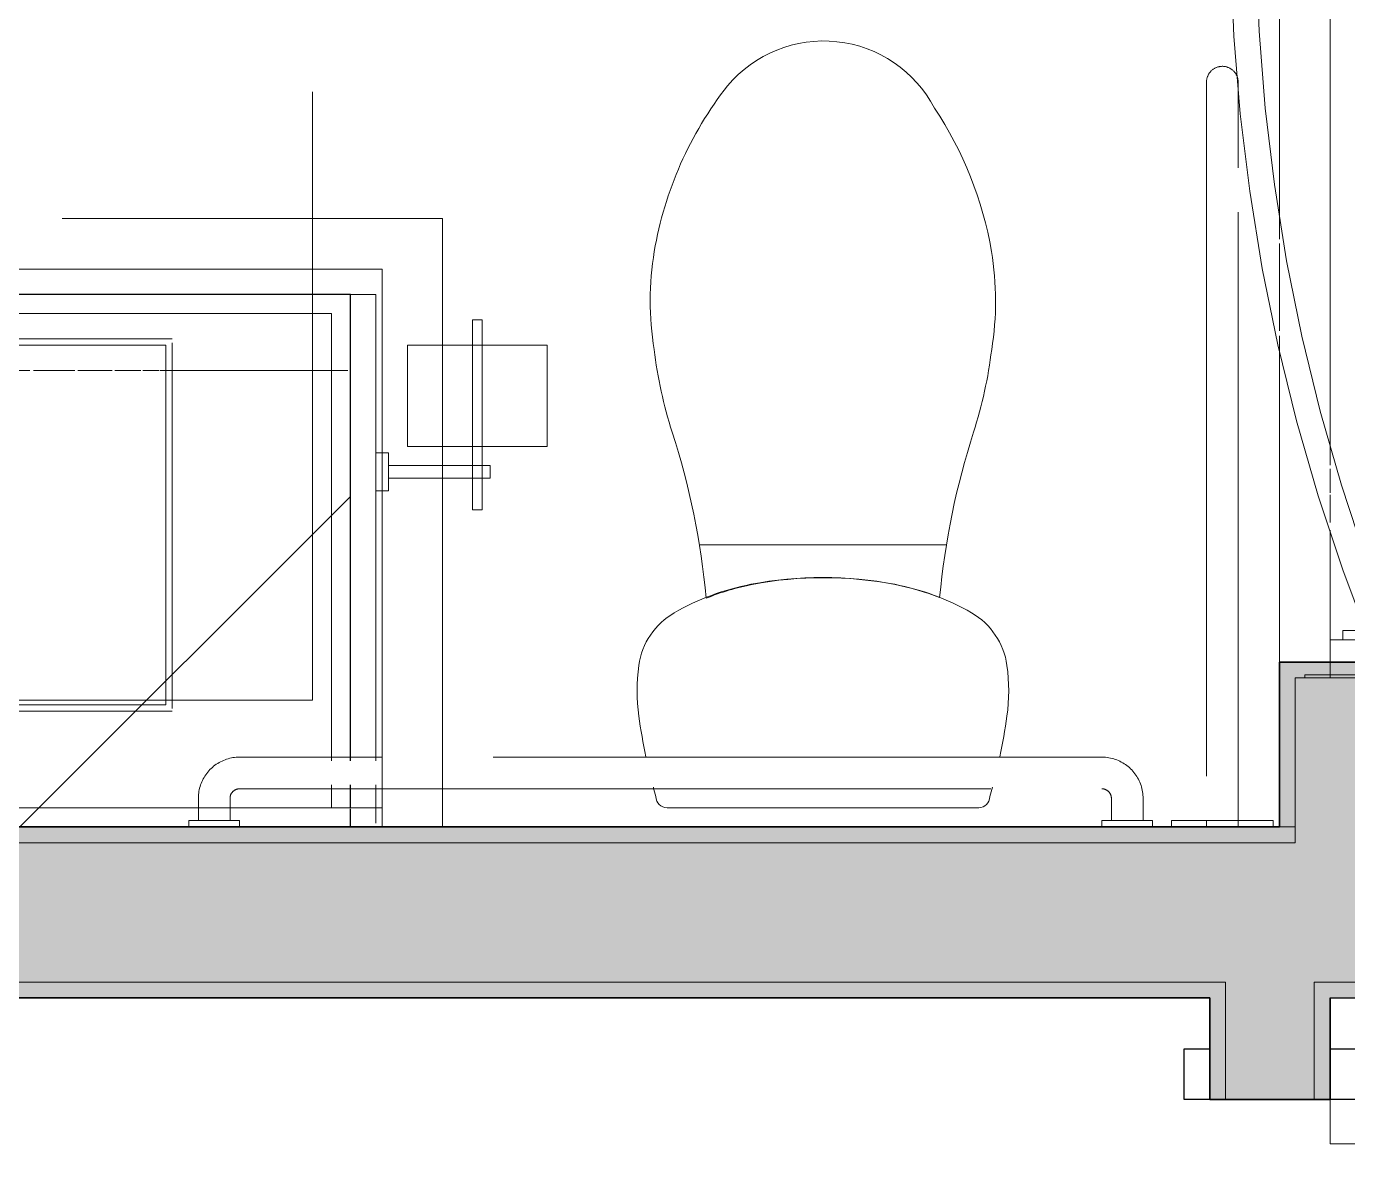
# Model space of a CAD drawing. Header units: inches. Extents: x 6 to 8416, y -388 to 6104.
# Drawn here: x 6990.1 to 7042.2, y 413.3 to 457.8 of the extents above; entities that cross this region are included whole.
import ezdxf

# ---------------------------------------------------------------- set-up
doc = ezdxf.new("R2010")
doc.units = ezdxf.units.IN
doc.header["$MEASUREMENT"] = 0
for name, pattern in [('Dash 1_16_', [48, 24, -24]), ('Hidden 1_16_', [36, 24, -12]), ('Hidden 3_16_', [13.5, 9, -4.5])]:
    doc.linetypes.add(name, pattern=pattern)
for name, color, linetype, lineweight in [('A-DOOR', 31, 'Continuous', 18), ('A-DOOR-FRAM', 31, 'Continuous', 25), ('A-GENM', 13, 'Continuous', 18), ('A-WALL', 113, 'Continuous', 25), ('A-WALL-PATT', 111, 'Continuous', 35), ('I-WALL', 2, 'Continuous', 25), ('P-SANR-FIXT', 6, 'Continuous', 18), ('Q-CASE', 31, 'Continuous', 18), ('Q-SPCQ', 91, 'Continuous', 18)]:
    doc.layers.add(name, color=color, linetype=linetype, lineweight=lineweight)
pattern_1 = [(45, (-2856.887, -426.186), (-16.97056, 16.97056), [])]

# ---------------------------------------------------------------- blocks, each defined once
blk = doc.blocks.new('GM BA Shower-Unit-Tub-Prefab-ICC ADA-AM - ICC Type B_ Option A Forward_ 60_W x 32_D-2224287-LEVEL 3 - PLAN Copy 1 Copy 1')
at = {"layer": 'A-GENM'}
blk.add_line((0, 32), (0.625, 32), dxfattribs=at)
blk = doc.blocks.new('PL BA Toilet-Unit-Two Piece-ICC ADA-AM - ICC Type B_ Side Approach_ Swing Up Bar-V509-LEVEL 3 - PLAN Copy 1 Copy 1')
at = {"layer": 'A-GENM', "linetype": 'Hidden 1_16_', "lineweight": 9}
for p, q in [((0, -6.5), (0, 0)), ((33, 0), (0, 0)), ((33, -24), (33, 0)), ((0, -18.776), (0, -6.5)), ((0, -19.375), (0, -18.776)), ((0, -23.016), (0, -19.566)), ((0, -24.078), (0, -23.178)), ((0, -47.672), (0, -24.078)), ((33, -24), (48, -24)), ((48, -56), (48, -24))]:
    blk.add_line(p, q, dxfattribs=at)
blk = doc.blocks.new('GM BA Vanity-Single - Lav Cab _ Apron-ICC ADA-AM - 33_ Sink Cab_End Panel - Forward-V511-LEVEL 3 - PLAN Copy 1 Copy 1')
at = {"layer": 'A-GENM'}
for p, q in [((0.75, 22), (0, 22)), ((0, 22), (0, 16)), ((0, 16), (0, 22)), ((0, 22), (0.75, 22)), ((0.75, 22), (0, 22)), ((0, 22), (0, 16)), ((0, 16), (0, 22)), ((0, 22), (0.75, 22)), ((0.75, 16), (0.75, 22)), ((0.75, 22), (0.75, 16)), ((1, 22), (0.75, 22)), ((0.75, 22), (1, 22)), ((35.25, 22), (1, 22)), ((1, 22), (35.25, 22)), ((35.25, 0.75), (35.25, 22)), ((35.25, 22), (35.25, 2.601)), ((8.281, 4.813), (8.281, 19)), ((8.281, 19), (26.719, 19)), ((26.719, 19), (8.281, 19)), ((8.281, 19), (8.281, 4.813)), ((26.719, 19), (26.719, 4.813)), ((26.719, 4.813), (26.719, 19)), ((0, 16), (0, 0)), ((0, 0.75), (0, 16)), ((0, 16), (0, 0.75)), ((0, 0.75), (0, 16)), ((0.75, 0), (0.75, 16)), ((0.75, 16), (0.75, 0.75)), ((16.746, 4.813), (8.281, 4.813)), ((8.281, 4.813), (16.746, 4.813)), ((16.975, 4.813), (16.746, 4.813)), ((16.746, 4.813), (16.975, 4.813)), ((17.386, 4.813), (16.975, 4.813)), ((16.975, 4.813), (17.386, 4.813)), ((17.999, 4.813), (17.531, 4.813)), ((17.531, 4.813), (17.999, 4.813)), ((18.254, 4.813), (17.999, 4.813)), ((17.999, 4.813), (18.254, 4.813)), ((26.719, 4.813), (18.254, 4.813)), ((18.254, 4.813), (26.719, 4.813)), ((35.25, 1.663), (35.25, 0.75)), ((0, 0), (0, 0.75)), ((35.25, 0.75), (0, 0.75)), ((0, 0.75), (0, 0)), ((0, 0), (0, 0.75)), ((0, 0.75), (0.75, 0.75)), ((0, 0.75), (0, 0)), ((0, 0), (0, 0.75)), ((0.75, 0.75), (0.75, 0)), ((0.75, 0.75), (35.25, 0.75)), ((35.25, 0), (35.25, 0.75)), ((35.25, 0.75), (35.25, 0)), ((35.25, 0), (35.25, 0.75)), ((35.25, 0.75), (35.25, 0)), ((0, 0), (0.75, 0)), ((0.75, 0), (0, 0)), ((0, 0), (35.25, 0)), ((0.75, 0), (0, 0)), ((0, 0), (0.75, 0)), ((0.75, 0), (0, 0)), ((35.25, 0), (0.75, 0)), ((0.75, 0), (35.25, 0)), ((35.25, 0), (0.75, 0))]:
    blk.add_line(p, q, dxfattribs=at)
blk = doc.blocks.new('z Nested-Shower Surround-Tub-Prefab - Variable-V513-LEVEL 3 - PLAN Copy 1 Copy 1')
at = {"layer": 'A-GENM', "lineweight": 9}
for p, q in [((0.125, 33), (0, 33)), ((0, 33), (0, 0)), ((0, 32), (0, 33)), ((0, 33), (0.125, 33)), ((0.125, 0.125), (0.125, 33)), ((0.125, 33), (0.125, 32)), ((0, 29.875), (0, 31.865)), ((0.125, 31.865), (0.125, 29.875))]:
    blk.add_line(p, q, dxfattribs=at)
at = {"layer": 'A-GENM'}
for p, q in [((1.5, 32), (0, 32)), ((0, 32), (0, 0)), ((0, 29.875), (0, 32)), ((0.246, 32), (0.625, 32)), ((0.625, 32), (1.5, 32)), ((1.5, 32), (5.826, 32)), ((1.5, 30.75), (1.5, 32)), ((1.5, 30.75), (1.5, 32)), ((1.5, 32), (1.5, 30.75)), ((6.125, 32), (7.228, 32)), ((7.3, 32), (8.252, 32)), ((8.398, 32), (9.275, 32)), ((9.275, 32), (26.125, 32))]:
    blk.add_line(p, q, dxfattribs=at)
blk = doc.blocks.new('SE BA Shower Curtain Rod-AM - 1_ Dia__ 76_ AFF-V377-LEVEL 3 - PLAN Copy 1 Copy 1')
at = {"layer": 'Q-SPCQ'}
for p, q in [((0.375, 1.5), (0, 1.5)), ((0, 1.5), (0, 0.75)), ((0, 1.5), (0, -1.5)), ((0.375, -1.5), (0.375, 1.5)), ((0.375, 0.75), (0.375, 1.5))]:
    blk.add_line(p, q, dxfattribs=at)
at = {"layer": 'Q-SPCQ', "flags": 128}
for points in [[(56.625, 0.604), (54.115, 1.547), (51.191, 2.513), (48.231, 3.362), (45.239, 4.091), (42.221, 4.7), (39.18, 5.189), (36.123, 5.555), (33.053, 5.798), (29.976, 5.919), (26.897, 5.916), (23.82, 5.791), (20.75, 5.542), (17.694, 5.171), (14.654, 4.678), (11.636, 4.063), (8.646, 3.329), (5.687, 2.475), (2.765, 1.504), (0.375, 0.605)], [(0.375, -0.464), (3.218, 0.604), (6.104, 1.558), (9.026, 2.395), (11.978, 3.115), (14.958, 3.716), (17.959, 4.198), (20.976, 4.56), (24.006, 4.8), (27.043, 4.919), (30.083, 4.916), (33.119, 4.792), (36.149, 4.547), (39.166, 4.181), (42.166, 3.694), (45.144, 3.088), (48.096, 2.363), (51.016, 1.52), (53.901, 0.562), (56.625, -0.464)]]:
    blk.add_lwpolyline(points, dxfattribs=at)
blk = doc.blocks.new('z Nested-Toilet-2 Piece - z Nested-Toilet-2 Piece-2223810-LEVEL 3 - PLAN Copy 1 Copy 1')
at = {"layer": 'P-SANR-FIXT'}
for p, q in [((-4.871, 11.127), (4.871, 11.127)), ((6.142, 0.75), (-6.142, 0.75))]:
    blk.add_line(p, q, dxfattribs=at)
for centre, radius, start, end in [((0.025, 26.068), 4.932, 27.5724, 140.0633), ((7.716, 20.256), 14.569, 141.9559, 170.343), ((-7.716, 20.256), 14.569, 9.657, 33.7552), ((5.191, 20.738), 11.999, 170.5887, 189.1414), ((-5.191, 20.738), 11.999, 350.8586, 9.4113), ((10.95, 20.977), 17.735, 186.9497, 197.762), ((-10.95, 20.977), 17.735, 342.238, 353.0503), ((-35.243, 6.16), 30.776, 5.3307, 17.7984), ((35.243, 6.16), 30.776, 162.2016, 174.6223), ((-1.009, 0.027), 9.713, 100.8378, 119.9635), ((-0.935, 0.044), 9.694, 100.9973, 112.2131), ((0, -4.969), 14.81, 78.9622, 101.0378), ((0.023, -4.972), 14.801, 78.9962, 100.9333), ((1.009, 0.027), 9.713, 60.0365, 79.1622), ((1.014, 0.023), 9.709, 68.3062, 79.1105), ((-4.438, 5.975), 2.848, 119.9635, 172.0365), ((4.438, 5.975), 2.848, 7.9635, 60.0365), ((-0.11, 5.37), 7.218, 172.0365, 187.9635), ((0.11, 5.37), 7.218, 352.0365, 7.9635), ((15.604, 7.568), 23.085, 187.9635, 192), ((-15.604, 7.568), 23.085, 348, 352.0365), ((15.604, 7.568), 23.085, 195.0873, 196.0365), ((-6.142, 1.191), 0.441, 180, 270), ((6.142, 1.191), 0.441, 270, 0), ((-15.604, 7.568), 23.085, 343.9635, 344.9127)]:
    blk.add_arc(centre, radius, start, end, dxfattribs=at)
blk = doc.blocks.new('z Nested-Toilet Grab Bars - z Nested-Toilet Grab Bars-V516-LEVEL 3 - PLAN Copy 1 Copy 1')
at = {"layer": 'A-GENM', "linetype": 'Dash 1_16_', "lineweight": 9}
for p, q in [((-1.677, 29.625), (-1.667, 29.601)), ((-1.667, 29.601), (-1.659, 29.578)), ((-1.659, 29.578), (-1.651, 29.554)), ((-1.651, 29.554), (-1.645, 29.53)), ((-1.645, 29.53), (-1.639, 29.506)), ((-1.639, 29.506), (-1.634, 29.481)), ((-1.634, 29.481), (-1.63, 29.457)), ((-1.63, 29.457), (-1.628, 29.432)), ((-1.628, 29.432), (-1.626, 29.407)), ((-1.626, 29.407), (-1.625, 29.382)), ((-1.625, 29.382), (-1.625, 29.375)), ((-1.625, 29.371), (-1.625, 29.375)), ((-1.625, 29.375), (-1.625, 29.372)), ((-1.625, 29.372), (-1.625, 29.364)), ((-1.625, 29.361), (-1.625, 29.371)), ((-1.625, 29.364), (-1.625, 29.351)), ((-1.625, 29.346), (-1.625, 29.361)), ((-1.625, 29.351), (-1.625, 29.332)), ((-1.625, 29.326), (-1.625, 29.346)), ((-1.625, 29.332), (-1.625, 29.308)), ((-1.625, 29.3), (-1.625, 29.326)), ((-1.625, 29.308), (-1.625, 29.278)), ((-1.625, 29.269), (-1.625, 29.3)), ((-1.625, 29.278), (-1.625, 29.244)), ((-1.625, 29.233), (-1.625, 29.269)), ((-1.625, 29.244), (-1.625, 29.204)), ((-1.625, 29.192), (-1.625, 29.233)), ((-2.875, 26), (-2.875, 0.25)), ((-2.875, 26), (-2.875, 0.25)), ((-1.625, 0.25), (-1.625, 26)), ((-1.625, 0.25), (-1.625, 26)), ((-41.633, 2.622), (-41.692, 2.595)), ((-41.572, 2.646), (-41.633, 2.622)), ((-41.511, 2.668), (-41.572, 2.646)), ((-41.449, 2.687), (-41.511, 2.668)), ((-41.386, 2.703), (-41.449, 2.687)), ((-41.323, 2.718), (-41.386, 2.703)), ((-41.259, 2.729), (-41.323, 2.718)), ((-41.195, 2.738), (-41.259, 2.729)), ((-41.13, 2.745), (-41.195, 2.738)), ((-41.065, 2.749), (-41.13, 2.745)), ((-41, 2.75), (-41.065, 2.749)), ((-35.375, 2.75), (-41, 2.75)), ((-7, 2.75), (-35.375, 2.75)), ((-42.293, 2.109), (-42.331, 2.057)), ((-42.252, 2.16), (-42.293, 2.109)), ((-42.21, 2.21), (-42.252, 2.16)), ((-42.166, 2.257), (-42.21, 2.21)), ((-42.119, 2.303), (-42.166, 2.257)), ((-42.072, 2.347), (-42.119, 2.303)), ((-42.022, 2.389), (-42.072, 2.347)), ((-41.97, 2.428), (-42.022, 2.389)), ((-41.918, 2.466), (-41.97, 2.428)), ((-41.863, 2.502), (-41.918, 2.466)), ((-41.807, 2.535), (-41.863, 2.502)), ((-41.75, 2.566), (-41.807, 2.535)), ((-41.692, 2.595), (-41.75, 2.566)), ((-42.557, 1.591), (-42.574, 1.528)), ((-42.537, 1.653), (-42.557, 1.591)), ((-42.515, 1.714), (-42.537, 1.653)), ((-42.49, 1.774), (-42.515, 1.714)), ((-42.463, 1.833), (-42.49, 1.774)), ((-42.433, 1.891), (-42.463, 1.833)), ((-42.401, 1.948), (-42.433, 1.891)), ((-42.367, 2.003), (-42.401, 1.948)), ((-42.331, 2.057), (-42.367, 2.003)), ((-42.623, 1.208), (-42.625, 1.143)), ((-42.625, 1.143), (-42.625, 1.125)), ((-42.625, 1.125), (-42.625, 0.75)), ((-42.618, 1.272), (-42.623, 1.208)), ((-42.611, 1.337), (-42.618, 1.272)), ((-42.601, 1.401), (-42.611, 1.337)), ((-42.589, 1.465), (-42.601, 1.401)), ((-42.574, 1.528), (-42.589, 1.465)), ((-41.375, 1.14), (-41.374, 1.155)), ((-41.375, 1.125), (-41.375, 1.14)), ((-41.375, 0.75), (-41.375, 1.125)), ((-41.374, 1.155), (-41.372, 1.17)), ((-41.372, 1.17), (-41.37, 1.185)), ((-41.37, 1.185), (-41.368, 1.2)), ((-41.368, 1.2), (-41.364, 1.214)), ((-41.364, 1.214), (-41.36, 1.229)), ((-41.36, 1.229), (-41.356, 1.243)), ((-41.356, 1.243), (-41.351, 1.257)), ((-41.351, 1.257), (-41.345, 1.271)), ((-41.345, 1.271), (-41.339, 1.285)), ((-41.339, 1.285), (-41.333, 1.298)), ((-41.333, 1.298), (-41.325, 1.311)), ((-41.325, 1.311), (-41.318, 1.324)), ((-41.318, 1.324), (-41.31, 1.337)), ((-41.31, 1.337), (-41.301, 1.349)), ((-41.301, 1.349), (-41.292, 1.361)), ((-41.292, 1.361), (-41.282, 1.372)), ((-41.282, 1.372), (-41.272, 1.383)), ((-41.272, 1.383), (-41.261, 1.394)), ((-41.261, 1.394), (-41.25, 1.404)), ((-41.25, 1.404), (-41.239, 1.414)), ((-41.239, 1.414), (-41.227, 1.423)), ((-41.227, 1.423), (-41.215, 1.432)), ((-41.215, 1.432), (-41.203, 1.441)), ((-41.203, 1.441), (-41.19, 1.448)), ((-41.19, 1.448), (-41.177, 1.456)), ((-41.177, 1.456), (-41.163, 1.463)), ((-41.163, 1.463), (-41.15, 1.469)), ((-41.15, 1.469), (-41.136, 1.475)), ((-41.136, 1.475), (-41.122, 1.48)), ((-41.122, 1.48), (-41.108, 1.484)), ((-41.108, 1.484), (-41.093, 1.488)), ((-41.093, 1.488), (-41.078, 1.492)), ((-41.078, 1.492), (-41.064, 1.495)), ((-41.064, 1.495), (-41.049, 1.497)), ((-41.049, 1.497), (-41.034, 1.498)), ((-41.034, 1.498), (-41.019, 1.5)), ((-41.019, 1.5), (-41.004, 1.5)), ((-41.004, 1.5), (-41, 1.5)), ((-41, 1.5), (-35.375, 1.5)), ((-35.375, 1.5), (-7, 1.5)), ((-6.625, 1.125), (-6.625, 0.25)), ((-5.375, 0.25), (-5.375, 1.125)), ((-42.625, 0.75), (-42.625, 0.25)), ((-41.375, 0.25), (-41.375, 0.75)), ((-43, 0.25), (-43, 0)), ((-42.901, 0.25), (-43, 0.25)), ((-42.901, 0.25), (-43, 0.25)), ((-41.099, 0.25), (-42.901, 0.25)), ((-42.623, 0.25), (-42.901, 0.25)), ((-42.625, 0.25), (-42.563, 0.25)), ((-42.625, 0.25), (-42.563, 0.25)), ((-42.223, 0.25), (-42.623, 0.25)), ((-42.563, 0.25), (-42.39, 0.25)), ((-42.563, 0.25), (-41.437, 0.25)), ((-42.39, 0.25), (-42.139, 0.25)), ((-41.777, 0.25), (-42.223, 0.25)), ((-42.139, 0.25), (-41.861, 0.25)), ((-41.861, 0.25), (-41.61, 0.25)), ((-41.377, 0.25), (-41.777, 0.25)), ((-41.61, 0.25), (-41.437, 0.25)), ((-41.437, 0.25), (-41.375, 0.25)), ((-41.437, 0.25), (-41.375, 0.25)), ((-41.099, 0.25), (-41.377, 0.25)), ((-41, 0.25), (-41.099, 0.25)), ((-41, 0.25), (-41.099, 0.25)), ((-41, 0), (-41, 0.25)), ((-7, 0.25), (-7, 0)), ((-5, 0.25), (-7, 0.25)), ((-5, 0.25), (-7, 0.25)), ((-6.625, 0.25), (-5.375, 0.25)), ((-6.625, 0.25), (-5.375, 0.25)), ((-5, 0), (-5, 0.25)), ((-2.854, 0.25), (-4.25, 0.25)), ((-4.25, 0.25), (-0.25, 0.25)), ((-4.25, 0.25), (-4.25, 0)), ((-4.25, 0.25), (-4.25, 0)), ((-2.875, 0.25), (-2.875, 0)), ((-2.875, 0.25), (-2.875, 0)), ((-0.25, 0.25), (-1.647, 0.25)), ((-1.625, 0), (-1.625, 0.25)), ((-1.625, 0), (-1.625, 0.25)), ((-0.25, 0.25), (-0.25, 0)), ((-0.25, 0), (-0.25, 0.25)), ((-43, 0), (-42.901, 0)), ((-43, 0), (-42.901, 0)), ((-42.901, 0), (-42.623, 0)), ((-42.901, 0), (-42.623, 0)), ((-42.623, 0), (-42.223, 0)), ((-42.623, 0), (-42.223, 0)), ((-42.223, 0), (-41.777, 0)), ((-42.223, 0), (-41.777, 0)), ((-41.777, 0), (-41.377, 0)), ((-41.777, 0), (-41.377, 0)), ((-41.377, 0), (-41.099, 0)), ((-41.377, 0), (-41.099, 0)), ((-41.099, 0), (-41, 0)), ((-41.099, 0), (-41, 0)), ((-7, 0), (-6.901, 0)), ((-7, 0), (-6.901, 0)), ((-6.901, 0), (-6.623, 0)), ((-6.901, 0), (-6.623, 0)), ((-6.623, 0), (-6.223, 0)), ((-6.623, 0), (-6.223, 0)), ((-6.223, 0), (-5.777, 0)), ((-6.223, 0), (-5.777, 0)), ((-5.777, 0), (-5.377, 0)), ((-5.777, 0), (-5.377, 0)), ((-5.377, 0), (-5.099, 0)), ((-5.377, 0), (-5.099, 0)), ((-5.099, 0), (-5, 0)), ((-5.099, 0), (-5, 0)), ((-0.25, 0), (-4.25, 0)), ((-4.25, 0), (-2.854, 0)), ((-2.875, 0), (-2.854, 0)), ((-2.875, 0), (-2.854, 0)), ((-2.875, 0), (-2.854, 0)), ((-2.875, 0), (-2.25, 0)), ((-2.854, 0), (-2.791, 0)), ((-2.854, 0), (-2.791, 0)), ((-2.854, 0), (-2.791, 0)), ((-2.791, 0), (-2.692, 0)), ((-2.791, 0), (-2.692, 0)), ((-2.791, 0), (-2.692, 0)), ((-2.692, 0), (-2.562, 0)), ((-2.692, 0), (-2.562, 0)), ((-2.692, 0), (-2.562, 0)), ((-2.562, 0), (-2.412, 0)), ((-2.562, 0), (-2.412, 0)), ((-2.562, 0), (-2.412, 0)), ((-2.412, 0), (-2.25, 0)), ((-2.412, 0), (-2.25, 0)), ((-2.412, 0), (-2.25, 0)), ((-2.25, 0), (-2.088, 0)), ((-2.25, 0), (-2.088, 0)), ((-2.25, 0), (-2.088, 0)), ((-2.25, 0), (-1.625, 0)), ((-2.088, 0), (-1.937, 0)), ((-2.088, 0), (-1.937, 0)), ((-2.088, 0), (-1.937, 0)), ((-1.937, 0), (-1.808, 0)), ((-1.937, 0), (-1.808, 0)), ((-1.937, 0), (-1.808, 0)), ((-1.808, 0), (-1.709, 0)), ((-1.808, 0), (-1.709, 0)), ((-1.808, 0), (-1.709, 0)), ((-1.709, 0), (-1.646, 0)), ((-1.709, 0), (-1.646, 0)), ((-1.709, 0), (-1.646, 0)), ((-1.646, 0), (-0.25, 0)), ((-1.646, 0), (-1.625, 0)), ((-1.646, 0), (-1.625, 0)), ((-1.646, 0), (-1.625, 0))]:
    blk.add_line(p, q, dxfattribs=at)
at = {"layer": 'A-GENM', "linetype": 'Dash 1_16_', "lineweight": 9, "flags": 128}
for points in [[(-2.875, 29.375), (-2.875, 29.4), (-2.873, 29.425), (-2.871, 29.45), (-2.867, 29.475), (-2.863, 29.499), (-2.857, 29.524), (-2.851, 29.548), (-2.843, 29.572), (-2.835, 29.595), (-2.826, 29.618), (-2.815, 29.641), (-2.804, 29.664), (-2.792, 29.686), (-2.78, 29.707), (-2.766, 29.728), (-2.751, 29.748), (-2.736, 29.768), (-2.72, 29.787), (-2.703, 29.806), (-2.685, 29.823), (-2.667, 29.84), (-2.648, 29.857), (-2.629, 29.872), (-2.608, 29.887), (-2.588, 29.901), (-2.566, 29.914), (-2.545, 29.926), (-2.522, 29.938), (-2.5, 29.948), (-2.476, 29.958), (-2.453, 29.966), (-2.429, 29.974), (-2.405, 29.98), (-2.381, 29.986), (-2.356, 29.991), (-2.332, 29.995), (-2.307, 29.997), (-2.282, 29.999), (-2.257, 30), (-2.25, 30)], [(-2.25, 30), (-2.225, 30), (-2.2, 29.998), (-2.175, 29.996), (-2.15, 29.992), (-2.126, 29.988), (-2.101, 29.982), (-2.077, 29.976), (-2.053, 29.968), (-2.03, 29.96), (-2.007, 29.951), (-1.984, 29.94), (-1.961, 29.929), (-1.939, 29.917), (-1.918, 29.905), (-1.897, 29.891), (-1.877, 29.876), (-1.857, 29.861), (-1.838, 29.845), (-1.819, 29.828), (-1.802, 29.81), (-1.785, 29.792), (-1.768, 29.773), (-1.753, 29.754), (-1.738, 29.733), (-1.724, 29.713), (-1.711, 29.691), (-1.699, 29.67), (-1.687, 29.647), (-1.677, 29.625)], [(-2.875, 29.375), (-2.875, 29.372), (-2.875, 29.364), (-2.875, 29.351), (-2.875, 29.332), (-2.875, 29.308), (-2.875, 29.278), (-2.875, 29.244), (-2.875, 29.204), (-2.875, 29.159), (-2.875, 29.109), (-2.875, 29.054), (-2.875, 28.994), (-2.875, 28.929), (-2.875, 28.859), (-2.875, 28.786), (-2.875, 28.707), (-2.875, 28.624), (-2.875, 28.537), (-2.875, 28.446), (-2.875, 28.351), (-2.875, 28.253), (-2.875, 28.15), (-2.875, 28.045), (-2.875, 27.936), (-2.875, 27.824), (-2.875, 27.708), (-2.875, 27.591), (-2.875, 27.47), (-2.875, 27.348), (-2.875, 27.223), (-2.875, 27.096), (-2.875, 26.968), (-2.875, 26.838), (-2.875, 26.706), (-2.875, 26.574), (-2.875, 26.44), (-2.875, 26.306), (-2.875, 26.171), (-2.875, 26.036), (-2.875, 26)], [(-2.875, 26), (-2.875, 26.135), (-2.875, 26.27), (-2.875, 26.404), (-2.875, 26.538), (-2.875, 26.671), (-2.875, 26.802), (-2.875, 26.933), (-2.875, 27.062), (-2.875, 27.189), (-2.875, 27.314), (-2.875, 27.438), (-2.875, 27.559), (-2.875, 27.677), (-2.875, 27.793), (-2.875, 27.906), (-2.875, 28.016), (-2.875, 28.122), (-2.875, 28.225), (-2.875, 28.325), (-2.875, 28.421), (-2.875, 28.513), (-2.875, 28.601), (-2.875, 28.685), (-2.875, 28.765), (-2.875, 28.84), (-2.875, 28.911), (-2.875, 28.977), (-2.875, 29.038), (-2.875, 29.094), (-2.875, 29.146), (-2.875, 29.192), (-2.875, 29.233), (-2.875, 29.269), (-2.875, 29.3), (-2.875, 29.326), (-2.875, 29.346), (-2.875, 29.361), (-2.875, 29.371), (-2.875, 29.375)], [(-1.625, 29.204), (-1.625, 29.159), (-1.625, 29.109), (-1.625, 29.054), (-1.625, 28.994), (-1.625, 28.929), (-1.625, 28.859), (-1.625, 28.786), (-1.625, 28.707), (-1.625, 28.624), (-1.625, 28.537), (-1.625, 28.446), (-1.625, 28.351), (-1.625, 28.253), (-1.625, 28.15), (-1.625, 28.045), (-1.625, 27.936), (-1.625, 27.824), (-1.625, 27.708), (-1.625, 27.591), (-1.625, 27.47), (-1.625, 27.348), (-1.625, 27.223), (-1.625, 27.096), (-1.625, 26.968), (-1.625, 26.838), (-1.625, 26.706), (-1.625, 26.574), (-1.625, 26.44), (-1.625, 26.306), (-1.625, 26.171), (-1.625, 26.036), (-1.625, 26)], [(-1.625, 26), (-1.625, 26.135), (-1.625, 26.27), (-1.625, 26.404), (-1.625, 26.538), (-1.625, 26.671), (-1.625, 26.802), (-1.625, 26.933), (-1.625, 27.062), (-1.625, 27.189), (-1.625, 27.314), (-1.625, 27.438), (-1.625, 27.559), (-1.625, 27.677), (-1.625, 27.793), (-1.625, 27.906), (-1.625, 28.016), (-1.625, 28.122), (-1.625, 28.225), (-1.625, 28.325), (-1.625, 28.421), (-1.625, 28.513), (-1.625, 28.601), (-1.625, 28.685), (-1.625, 28.765), (-1.625, 28.84), (-1.625, 28.911), (-1.625, 28.977), (-1.625, 29.038), (-1.625, 29.094), (-1.625, 29.146), (-1.625, 29.192)], [(-5.375, 1.125), (-5.376, 1.19), (-5.38, 1.255), (-5.387, 1.32), (-5.396, 1.384), (-5.407, 1.448), (-5.422, 1.511), (-5.438, 1.574), (-5.457, 1.636), (-5.479, 1.697), (-5.503, 1.758), (-5.53, 1.817), (-5.559, 1.875), (-5.59, 1.932), (-5.623, 1.988), (-5.659, 2.043), (-5.697, 2.095), (-5.736, 2.147), (-5.778, 2.197), (-5.822, 2.244), (-5.868, 2.291), (-5.915, 2.335), (-5.965, 2.377), (-6.016, 2.418), (-6.068, 2.456), (-6.122, 2.492), (-6.177, 2.526), (-6.234, 2.558), (-6.292, 2.588), (-6.351, 2.615), (-6.411, 2.64), (-6.472, 2.662), (-6.534, 2.682), (-6.597, 2.699), (-6.66, 2.714), (-6.724, 2.726), (-6.788, 2.736), (-6.853, 2.743), (-6.917, 2.748), (-6.982, 2.75), (-7, 2.75)], [(-7, 1.5), (-6.985, 1.5), (-6.97, 1.499), (-6.955, 1.497), (-6.94, 1.495), (-6.925, 1.493), (-6.911, 1.489), (-6.896, 1.485), (-6.882, 1.481), (-6.868, 1.476), (-6.854, 1.47), (-6.84, 1.464), (-6.827, 1.458), (-6.814, 1.45), (-6.801, 1.443), (-6.788, 1.435), (-6.776, 1.426), (-6.764, 1.417), (-6.753, 1.407), (-6.742, 1.397), (-6.731, 1.386), (-6.721, 1.375), (-6.711, 1.364), (-6.702, 1.352), (-6.693, 1.34), (-6.684, 1.328), (-6.677, 1.315), (-6.669, 1.302), (-6.662, 1.288), (-6.656, 1.275), (-6.65, 1.261), (-6.645, 1.247), (-6.641, 1.233), (-6.637, 1.218), (-6.633, 1.203), (-6.63, 1.189), (-6.628, 1.174), (-6.627, 1.159), (-6.625, 1.144), (-6.625, 1.129), (-6.625, 1.125)]]:
    blk.add_lwpolyline(points, dxfattribs=at)
blk = doc.blocks.new('z Nested-Lav Basin-Rectangular - Rectangular-V389-LEVEL 3 - PLAN Copy 1 Copy 1')
at = {"layer": 'P-SANR-FIXT', "lineweight": 9}
for p, q in [((-9.469, 7.301), (9.469, 7.301)), ((-9.469, 7.141), (-9.469, -7.282)), ((-9.219, -7.137), (-9.219, 7.051)), ((-9.219, 7.051), (9.219, 7.051)), ((9.219, 7.051), (9.219, -7.137)), ((9.469, -7.278), (9.469, 7.139)), ((-0.754, -7.137), (-9.219, -7.137)), ((-0.528, -7.137), (-0.759, -7.137)), ((-0.525, -7.137), (-0.754, -7.137)), ((-0.114, -7.137), (-0.528, -7.137)), ((-0.114, -7.137), (-0.525, -7.137)), ((0.499, -7.137), (0.031, -7.137)), ((0.501, -7.137), (0.031, -7.137)), ((0.754, -7.137), (0.499, -7.137)), ((0.759, -7.137), (0.501, -7.137)), ((9.219, -7.137), (0.754, -7.137)), ((-0.764, -7.387), (-9.469, -7.387)), ((-0.768, -7.387), (-0.537, -7.387)), ((-0.534, -7.387), (-0.764, -7.387)), ((-0.537, -7.387), (-0.073, -7.387)), ((-0.073, -7.387), (-0.534, -7.387)), ((0.032, -7.387), (0.51, -7.387)), ((0.508, -7.387), (0.032, -7.387)), ((0.764, -7.387), (0.508, -7.387)), ((0.51, -7.387), (0.768, -7.387)), ((9.469, -7.387), (0.764, -7.387))]:
    blk.add_line(p, q, dxfattribs=at)
at = {"layer": 'P-SANR-FIXT', "lineweight": 9, "flags": 128}
for points in [[(9.469, 7.301), (9.231, 7.301), (8.531, 7.301), (7.403, 7.301), (5.904, 7.301), (4.108, 7.301), (2.107, 7.301), (0, 7.301), (-2.107, 7.301), (-4.108, 7.301), (-5.904, 7.301), (-7.403, 7.301), (-8.531, 7.301), (-9.231, 7.301), (-9.469, 7.301)], [(-9.219, 7.051), (-8.988, 7.051), (-8.306, 7.051), (-7.208, 7.051), (-5.748, 7.051), (-4, 7.051), (-2.051, 7.051), (0, 7.051), (2.051, 7.051), (4, 7.051), (5.748, 7.051), (7.208, 7.051), (8.306, 7.051), (8.988, 7.051), (9.219, 7.051)], [(-0.759, -7.137), (-2.051, -7.137), (-4, -7.137), (-5.748, -7.137), (-7.208, -7.137), (-8.306, -7.137), (-8.988, -7.137), (-9.219, -7.137)], [(9.219, -7.137), (8.988, -7.137), (8.306, -7.137), (7.208, -7.137), (5.748, -7.137), (4, -7.137), (2.051, -7.137), (0.759, -7.137)], [(-9.469, -7.387), (-9.231, -7.387), (-8.531, -7.387), (-7.403, -7.387), (-5.904, -7.387), (-4.108, -7.387), (-2.107, -7.387), (-0.768, -7.387)], [(0.768, -7.387), (2.107, -7.387), (4.108, -7.387), (5.904, -7.387), (7.403, -7.387), (8.531, -7.387), (9.231, -7.387), (9.469, -7.387)]]:
    blk.add_lwpolyline(points, dxfattribs=at)
at = {"layer": 'P-SANR-FIXT'}
blk.add_circle((0, -2.637), 0.875, dxfattribs=at)
at = {"layer": 'P-SANR-FIXT', "lineweight": 9}
for points in [[(-0.875, -2.637), (-0.875, -2.535), (-0.839, -2.331), (-0.684, -2.062), (-0.447, -1.863), (-0.155, -1.757), (0.155, -1.757), (0.447, -1.863), (0.684, -2.063), (0.839, -2.331), (0.875, -2.535), (0.875, -2.637)], [(-0.67, -2.074), (-0.736, -2.152), (-0.787, -2.242), (-0.822, -2.337)], [(-0.438, -1.879), (-0.526, -1.93), (-0.605, -1.996), (-0.67, -2.074)], [(-0.152, -1.775), (-0.252, -1.793), (-0.349, -1.828), (-0.438, -1.879)], [(0.152, -1.775), (0.052, -1.757), (-0.052, -1.757), (-0.152, -1.775)], [(0.438, -1.879), (0.349, -1.828), (0.252, -1.793), (0.152, -1.775)], [(0.67, -2.074), (0.605, -1.996), (0.526, -1.93), (0.438, -1.879)], [(0.822, -2.337), (0.787, -2.242), (0.736, -2.152), (0.67, -2.074)], [(-0.822, -2.337), (-0.857, -2.433), (-0.875, -2.535), (-0.875, -2.637)], [(0.875, -2.637), (0.875, -2.535), (0.857, -2.433), (0.822, -2.337)], [(-0.875, -2.637), (-0.875, -2.738), (-0.857, -2.84), (-0.822, -2.936)], [(0.875, -2.637), (0.875, -2.738), (0.839, -2.942), (0.684, -3.21), (0.447, -3.41), (0.155, -3.516), (-0.155, -3.516), (-0.447, -3.41), (-0.684, -3.211), (-0.839, -2.942), (-0.875, -2.738), (-0.875, -2.637)], [(-0.822, -2.936), (-0.787, -3.032), (-0.736, -3.121), (-0.67, -3.199)], [(0.67, -3.199), (0.736, -3.121), (0.787, -3.031), (0.822, -2.936)], [(0.822, -2.936), (0.857, -2.84), (0.875, -2.738), (0.875, -2.637)], [(-0.67, -3.199), (-0.605, -3.277), (-0.526, -3.343), (-0.438, -3.394)], [(-0.438, -3.394), (-0.349, -3.445), (-0.252, -3.481), (-0.152, -3.498)], [(-0.152, -3.498), (-0.052, -3.516), (0.052, -3.516), (0.152, -3.498)], [(0.152, -3.498), (0.252, -3.481), (0.349, -3.445), (0.438, -3.394)], [(0.438, -3.394), (0.526, -3.343), (0.605, -3.277), (0.67, -3.199)]]:
    blk.add_open_spline(points, degree=3, dxfattribs=at)
blk = doc.blocks.new('z Nested-Clearance-Plumbing-AM - Clearance-2258215-LEVEL 3 - PLAN Copy 1 Copy 1')
at = {"layer": 'A-GENM', "linetype": 'Hidden 1_16_', "lineweight": 9}
for p, q in [((15, 0), (15, 48)), ((0.748, 0), (15, 0))]:
    blk.add_line(p, q, dxfattribs=at)
blk = doc.blocks.new('Unit-Single-Flush-ICC ADA-AM - 36_ x 84_-NR _U-BE _ BED_-6493222-LEVEL 3 - PLAN Copy 1 Copy 1')
at = {"layer": 'A-DOOR'}
for p, q in [((16.25, -2.375), (18, -2.375)), ((16.25, -2.375), (16.25, -38.375)), ((18, -2.375), (18, -38.375)), ((16.25, -38.375), (18, -38.375))]:
    blk.add_line(p, q, dxfattribs=at)
at = {"layer": 'A-DOOR', "lineweight": 9}
blk.add_arc((18, -2.375), 36, 180, 270, dxfattribs=at)
at = {"layer": 'A-DOOR-FRAM'}
for p, q in [((-20, 2.375), (-20, 3.375)), ((-20, 3.375), (-18, 3.375)), ((-18, 3.375), (-18, 2.375)), ((18, 2.375), (18, 3.375)), ((18, 3.375), (20, 3.375)), ((20, 3.375), (20, 2.375)), ((-18, 2.375), (-20, 2.375)), ((20, 2.375), (18, 2.375)), ((-20, -2.375), (-18, -2.375)), ((-20, -3.375), (-20, -2.375)), ((-18, -2.375), (-18, -3.375)), ((18, -2.375), (20, -2.375)), ((18, -3.375), (18, -2.375)), ((20, -2.375), (20, -3.375)), ((-18, -3.375), (-20, -3.375)), ((20, -3.375), (18, -3.375))]:
    blk.add_line(p, q, dxfattribs=at)
at = {"layer": 'A-DOOR-FRAM', "lineweight": 18}
for p, q in [((-20, 3.375), (-18, 3.375)), ((-20, 3.375), (-20, 2.375)), ((-18, 3.375), (-18, 2.375)), ((18, 3.375), (20, 3.375)), ((18, 3.375), (18, 2.375)), ((20, 3.375), (20, 2.375)), ((-18, 2.375), (-20, 2.375)), ((20, 2.375), (18, 2.375)), ((-20, -3.375), (-20, -2.375)), ((-20, -2.375), (-18, -2.375)), ((-18, -3.375), (-18, -2.375)), ((18, -3.375), (18, -2.375)), ((18, -2.375), (20, -2.375)), ((20, -3.375), (20, -2.375)), ((-18, -3.375), (-20, -3.375)), ((20, -3.375), (18, -3.375))]:
    blk.add_line(p, q, dxfattribs=at)
blk = doc.blocks.new('CW BA Var LW - Double Doors _ Apron - AM - W x H x 21_ D - 5 1_2_ Apron-V1280-LEVEL 3 - PLAN Copy 1 Copy 1')
at = {"layer": 'Q-CASE', "lineweight": 9}
h = blk.add_hatch(dxfattribs=at)
h.set_pattern_fill('FP_89', color=256, style=0, pattern_type=2)
h.set_pattern_definition(pattern_1)
h.paths.add_polyline_path([(-9.987, 0), (18.738, 0), (18.738, 21), (-14.262, 21), (-14.262, 0), (-13.512, 0)])
h.paths.add_polyline_path([(-13.512, 0.75), (-13.512, 20.25), (17.988, 20.25), (17.988, 0.75), (-11.098, 0.75)])
h = blk.add_hatch(dxfattribs=at)
h.set_pattern_fill('FP_89', color=256, style=0, pattern_type=2)
h.set_pattern_definition(pattern_1)
h.paths.add_polyline_path([(-13.512, 0.75), (17.988, 0.75), (17.988, 20.25), (-13.512, 20.25), (-13.512, 1.017)])
for p, q in [((-14.262, 16), (-14.262, 21)), ((-14.262, 21), (-14.262, 16)), ((-14.262, 21), (18.738, 21)), ((-14.262, 21), (18.738, 21)), ((-14.262, 21), (18.738, 21)), ((18.738, 2.688), (18.738, 21)), ((18.738, 21), (18.738, 2.601)), ((-13.512, 0.75), (-13.512, 20.25)), ((-13.512, 20.25), (17.988, 20.25)), ((17.988, 20.25), (-13.512, 20.25)), ((-13.512, 20.25), (-13.512, 0.75)), ((17.988, 20.25), (17.988, 2.601)), ((17.988, 2.688), (17.988, 20.25)), ((-14.262, 16), (-14.262, 18)), ((-14.262, 18), (-14.262, 16)), ((-14.151, 18), (-7.209, 18)), ((-14.151, 18), (-7.209, 18)), ((-7.209, 18), (-6.981, 18)), ((-7.209, 18), (-6.981, 18)), ((-6.965, 18), (-6.75, 18)), ((-6.965, 18), (-6.75, 18)), ((-6.702, 18), (-6.068, 18)), ((-6.702, 18), (-6.068, 18)), ((-5.991, 18), (-4.97, 18)), ((-5.991, 18), (-4.97, 18)), ((-4.867, 18), (-3.51, 18)), ((-4.867, 18), (-3.51, 18)), ((-3.387, 18), (-1.762, 18)), ((-3.387, 18), (-1.762, 18)), ((-1.625, 18), (0.186, 18)), ((-1.625, 18), (0.186, 18)), ((0.338, 18), (2.164, 18)), ((0.338, 18), (2.164, 18)), ((2.311, 18), (4.138, 18)), ((2.311, 18), (4.138, 18)), ((4.289, 18), (6.1, 18)), ((4.289, 18), (6.1, 18)), ((6.238, 18), (7.862, 18)), ((6.238, 18), (7.862, 18)), ((7.986, 18), (9.342, 18)), ((7.986, 18), (9.342, 18)), ((9.445, 18), (10.466, 18)), ((9.445, 18), (10.466, 18)), ((10.544, 18), (11.177, 18)), ((10.544, 18), (11.177, 18)), ((11.225, 18), (11.44, 18)), ((11.225, 18), (11.44, 18)), ((11.456, 18), (11.685, 18)), ((11.456, 18), (11.685, 18)), ((11.685, 18), (17.988, 18)), ((11.685, 18), (17.988, 18)), ((18.002, 18), (18.627, 18)), ((18.002, 18), (18.627, 18)), ((18.738, 2.688), (18.738, 18)), ((18.738, 18), (18.738, 2.688)), ((-14.262, 0.75), (-14.262, 16)), ((-14.262, 16), (-14.262, 0.75)), ((-14.262, 0.75), (-14.262, 16)), ((-14.262, 16), (-14.262, 0.75)), ((17.988, 1.658), (17.988, 0.75)), ((17.988, 0.75), (17.988, 1.571)), ((18.738, 1.66), (18.738, 0.75)), ((18.738, 0.75), (18.738, 1.573)), ((18.738, 0.75), (18.738, 1.573)), ((18.738, 1.573), (18.738, 0.75)), ((-14.262, 0), (-14.262, 0.581)), ((-14.262, 0.581), (-14.262, 0)), ((-14.262, 0), (-14.262, 0.581)), ((-14.262, 0.581), (-14.262, 0)), ((17.988, 0.75), (-13.512, 0.75)), ((-13.512, 0.75), (17.988, 0.75)), ((18.738, 0), (18.738, 0.705)), ((18.738, 0.705), (18.738, 0)), ((18.738, 0), (18.738, 0.705)), ((18.738, 0.705), (18.738, 0)), ((18.738, 0), (-14.262, 0)), ((-14.262, 0), (18.738, 0)), ((18.738, 0), (-14.262, 0)), ((-14.262, 0), (18.738, 0))]:
    blk.add_line(p, q, dxfattribs=at)
at = {"layer": 'Q-CASE', "lineweight": 25}
for p, q in [((18.738, 21), (-14.262, 21)), ((-14.262, 21), (-14.262, 16)), ((18.738, 2.601), (18.738, 21)), ((-14.262, 16), (-14.262, 0.75)), ((18.738, 0.75), (18.738, 1.66)), ((-14.262, 0.581), (-14.262, 0)), ((18.738, 0), (18.738, 0.705)), ((-14.262, 0), (18.738, 0))]:
    blk.add_line(p, q, dxfattribs=at)
at = {"layer": 'Q-CASE', "linetype": 'Hidden 3_16_', "lineweight": 9}
for p, q in [((-14.262, 16), (-14.262, 21)), ((-14.262, 21), (-14.262, 18)), ((-14.262, 21), (18.738, 21)), ((-14.262, 21), (18.738, 21)), ((18.738, 18), (18.738, 21)), ((18.738, 21), (18.738, 2.688)), ((-13.512, 0.75), (-13.512, 20.25)), ((-13.512, 20.25), (17.988, 20.25)), ((17.988, 20.25), (-13.512, 20.25)), ((-13.512, 20.25), (-13.512, 0.75)), ((17.988, 20.25), (17.988, 2.688)), ((17.988, 2.688), (17.988, 20.25)), ((-14.262, 18), (-14.262, 16)), ((-14.151, 18), (-7.209, 18)), ((-14.151, 18), (-7.209, 18)), ((-7.209, 18), (-6.981, 18)), ((-7.209, 18), (-6.981, 18)), ((-6.965, 18), (-6.75, 18)), ((-6.965, 18), (-6.75, 18)), ((-6.702, 18), (-6.068, 18)), ((-6.702, 18), (-6.068, 18)), ((-5.991, 18), (-4.97, 18)), ((-5.991, 18), (-4.97, 18)), ((-4.867, 18), (-3.51, 18)), ((-4.867, 18), (-3.51, 18)), ((-3.387, 18), (-1.762, 18)), ((-3.387, 18), (-1.762, 18)), ((-1.625, 18), (0.186, 18)), ((-1.625, 18), (0.186, 18)), ((0.338, 18), (2.164, 18)), ((0.338, 18), (2.164, 18)), ((2.311, 18), (4.138, 18)), ((2.311, 18), (4.138, 18)), ((4.289, 18), (6.1, 18)), ((4.289, 18), (6.1, 18)), ((6.238, 18), (7.862, 18)), ((6.238, 18), (7.862, 18)), ((7.986, 18), (9.342, 18)), ((7.986, 18), (9.342, 18)), ((9.445, 18), (10.466, 18)), ((9.445, 18), (10.466, 18)), ((10.544, 18), (11.177, 18)), ((10.544, 18), (11.177, 18)), ((11.225, 18), (11.44, 18)), ((11.225, 18), (11.44, 18)), ((11.456, 18), (11.685, 18)), ((11.456, 18), (11.685, 18)), ((11.685, 18), (17.988, 18)), ((11.685, 18), (17.988, 18)), ((18.002, 18), (18.627, 18)), ((18.002, 18), (18.627, 18)), ((18.738, 2.688), (18.738, 18)), ((-14.262, 0.75), (-14.262, 16)), ((-14.262, 16), (-14.262, 0.75)), ((17.988, 1.571), (17.988, 0.75)), ((17.988, 0.75), (17.988, 1.571)), ((18.738, 0.75), (18.738, 1.573)), ((18.738, 1.573), (18.738, 0.75)), ((-14.262, 0), (-14.262, 0.581)), ((-14.262, 0.581), (-14.262, 0)), ((17.988, 0.75), (-13.512, 0.75)), ((-13.512, 0.75), (17.988, 0.75)), ((18.738, 0), (18.738, 0.705)), ((18.738, 0.705), (18.738, 0)), ((18.738, 0), (-14.262, 0)), ((-14.262, 0), (18.738, 0))]:
    blk.add_line(p, q, dxfattribs=at)
blk = doc.blocks.new('CW Var Filler - AM - W x H x 21_ D-V1281-LEVEL 3 - PLAN Copy 1 Copy 1')
at = {"layer": 'Q-CASE', "lineweight": 9}
for p, q in [((18.488, 21.004), (19.488, 21.004)), ((18.488, 21.004), (19.488, 21.004)), ((18.488, 2.601), (18.488, 21)), ((18.488, 21), (18.488, 18)), ((18.488, 21), (19.488, 21)), ((18.488, 21), (19.488, 21)), ((19.488, 21), (19.488, 2.688)), ((19.488, 21), (19.488, 2.601)), ((18.488, 18), (18.488, 2.688)), ((18.488, 0.75), (18.488, 1.66)), ((18.488, 1.573), (18.488, 0.75)), ((19.488, 1.662), (19.488, 0.75)), ((19.488, 1.576), (19.488, 0.75)), ((18.488, 0), (18.488, 0.705)), ((18.488, 0.705), (18.488, 0)), ((19.488, 0.75), (19.488, 0.141)), ((19.488, 0.75), (19.488, 0.141)), ((19.488, 0), (18.488, 0)), ((18.488, 0), (19.488, 0))]:
    blk.add_line(p, q, dxfattribs=at)
blk = doc.blocks.new('SE BA Toilet Paper Holder-AM - 6_ W x 4 1_2_ D_ 19_ AFF-V1282-LEVEL 3 - PLAN Copy 1 Copy 1')
at = {"layer": 'Q-SPCQ'}
for p, q in [((-1, 6.75), (-5, 6.75)), ((-5, 6.75), (-5, 1.25)), ((-5, 6.75), (-5, 4.712)), ((-1, 4.712), (-1, 6.75)), ((-1, 1.25), (-1, 6.75)), ((-5, 4.187), (-6, 4.187)), ((-6, 4.187), (-6, 4)), ((-5, 4.154), (-5, 4.594)), ((-5, 3.406), (-5, 4.594)), ((-1, 4.187), (-5, 4.187)), ((-1, 4.594), (-1, 3.406)), ((-1, 4.594), (-1, 4.154)), ((0.25, 4.187), (-1, 4.187)), ((-0.25, 4.5), (-0.25, 0.5)), ((-0.25, 4.5), (0, 4.5)), ((-0.217, 4.5), (0, 4.5)), ((0, 4.5), (0.217, 4.5)), ((0, 4.5), (0.25, 4.5)), ((0.25, 0.5), (0.25, 4.5)), ((1.5, 4.187), (0.25, 4.187)), ((1.5, 4), (1.5, 4.187)), ((-6, 4.162), (-6, 4)), ((-6, 4), (-6, 3.838)), ((-6, 4), (-6, 3.812)), ((-6, 3.812), (-5, 3.812)), ((-5, 4.018), (-5, 4.154)), ((-5, 4.018), (-5, 4)), ((-5, 4), (-5, 4.018)), ((-5, 3.846), (-5, 4)), ((-5, 3.406), (-5, 3.846)), ((-5, 3.812), (-1, 3.812)), ((-1, 4.154), (-1, 4.018)), ((-1, 4), (-1, 4.018)), ((-1, 4.018), (-1, 4)), ((-1, 4), (-1, 3.846)), ((-1, 3.846), (-1, 3.406)), ((-1, 3.812), (0.25, 3.812)), ((0.25, 3.812), (1.5, 3.812)), ((1.5, 3.812), (1.5, 4)), ((-5, 3.288), (-5, 1.25)), ((-1, 1.25), (-1, 3.288)), ((-5, 1.25), (-1, 1.25)), ((-0.75, 0.5), (-0.75, 0.25)), ((0, 0.5), (-0.75, 0.5)), ((-0.75, 0.25), (-0.75, 0)), ((0, 0.5), (-0.25, 0.5)), ((0, 0.5), (-0.236, 0.5)), ((0, 0.5), (-0.217, 0.5)), ((0.217, 0.5), (0, 0.5)), ((0.25, 0.5), (0, 0.5)), ((0.236, 0.5), (0, 0.5)), ((0.75, 0.5), (0, 0.5)), ((0.75, 0.25), (0.75, 0.5)), ((0.75, 0), (0.75, 0.25)), ((-0.53, 0), (-0.75, 0)), ((-0.53, 0), (-0.75, 0)), ((0, 0), (-0.53, 0)), ((0, 0), (-0.53, 0)), ((0.53, 0), (0, 0)), ((0.53, 0), (0, 0)), ((0.75, 0), (0.53, 0)), ((0.75, 0), (0.53, 0))]:
    blk.add_line(p, q, dxfattribs=at)

msp = doc.modelspace()

# ---------------------------------------------------------------- hatches: boundary and pattern name
at = {"layer": 'A-WALL-PATT', "lineweight": 25, "transparency": 33554560}
for points in [[(7039.54033733, 426.18577679), (7040.16533733, 426.18577679), (7040.16533733, 432.68577679), (7039.54033733, 432.68577679), (7039.54033733, 429.52031081)], [(7072.91533733, 432.06077679), (7072.91533733, 432.68577679), (7040.16533733, 432.68577679), (7040.16533733, 432.06077679), (7058.54678685, 432.06077679)], [(7040.16533733, 425.56077679), (7040.16533733, 426.18577679), (6968.29033733, 426.18577679), (6968.29033733, 425.56077679), (7039.54033733, 425.56077679)]]:
    msp.add_hatch(color=10, dxfattribs=at).paths.add_polyline_path(points)
at = {"layer": 'A-WALL-PATT', "transparency": 33554560}
h = msp.add_hatch(color=10, dxfattribs=at)
h.paths.add_polyline_path([(7036.79033733, 419.43577679), (7037.41533733, 419.43577679), (7037.41533733, 420.06077679), (6964.16533733, 420.06077679), (6964.16533733, 419.43577679), (7024.80428685, 419.43577679)])
h.paths.add_polyline_path([(7043.66533733, 419.43577679), (7043.66533733, 420.06077679), (7040.91533733, 420.06077679), (7040.91533733, 419.43577679), (7041.67553685, 419.43577679)])
at = {"layer": 'A-WALL-PATT', "lineweight": 25, "transparency": 33554560}
h = msp.add_hatch(color=10, dxfattribs=at)
h.paths.add_polyline_path([(7036.79033733, 370.68577679), (7037.41533733, 370.68577679), (7037.41533733, 379.43577679), (7036.79033733, 379.43577679)])
h.paths.add_polyline_path([(7036.79033733, 415.43577679), (7037.41533733, 415.43577679), (7037.41533733, 419.43577679), (7036.79033733, 419.43577679)])
at = {"layer": 'A-WALL-PATT', "transparency": 33554560}
h = msp.add_hatch(color=10, dxfattribs=at)
h.paths.add_polyline_path([(7040.91533733, 370.68577679), (7041.54033733, 370.68577679), (7041.54033733, 379.43577679), (7040.91533733, 379.43577679)])
h.paths.add_polyline_path([(7040.91533733, 415.43577679), (7041.54033733, 415.43577679), (7041.54033733, 419.43577679), (7040.91533733, 419.43577679)])
at = {"layer": 'I-WALL', "transparency": 33554560}
for points in [[(7040.91533733, 420.06077679), (7043.66533733, 420.06077679), (7043.66533733, 432.06077679), (7040.16533733, 432.06077679), (7040.16533733, 420.06077679)], [(7039.54033733, 420.06077679), (7040.16533733, 420.06077679), (7040.16533733, 425.56077679), (6964.79033733, 425.56077679), (6964.79033733, 420.06077679), (7037.41533733, 420.06077679)]]:
    msp.add_hatch(color=10, dxfattribs=at).paths.add_polyline_path(points)
h = msp.add_hatch(color=10, dxfattribs=at)
h.paths.add_polyline_path([(7040.91533733, 370.06077679), (7040.91533733, 379.43577679), (7037.41533733, 379.43577679), (7037.41533733, 370.06077679)])
h.paths.add_polyline_path([(7040.91533733, 415.43577679), (7040.91533733, 420.06077679), (7037.41533733, 420.06077679), (7037.41533733, 415.43577679)])

# ---------------------------------------------------------------- linework, layer by layer
at = {"layer": 'A-WALL', "lineweight": 9}
for p, q in [((7040.16533733, 432.06077679), (7073.54033733, 432.06077679)), ((7040.16533733, 425.56077679), (7040.16533733, 432.06077679)), ((7040.16533733, 426.18577679), (7039.54033733, 426.18577679)), ((6968.29033733, 425.56077679), (7040.16533733, 425.56077679)), ((6964.79033733, 420.06077679), (7037.41533733, 420.06077679)), ((7037.41533733, 415.43577679), (7037.41533733, 420.06077679)), ((7040.91533733, 420.06077679), (7077.66533733, 420.06077679)), ((7040.91533733, 415.43577679), (7040.91533733, 420.06077679))]:
    msp.add_line(p, q, dxfattribs=at)
at = {"layer": 'I-WALL', "lineweight": 35}
for p, q in [((7072.91533733, 432.68577679), (7039.54033733, 432.68577679)), ((7039.54033733, 432.68577679), (7039.54033733, 426.18577679)), ((7039.54033733, 426.18577679), (6968.91533733, 426.18577679)), ((6964.16533733, 419.43577679), (7036.79033733, 419.43577679)), ((7036.79033733, 419.43577679), (7036.79033733, 415.43577679)), ((7041.54033733, 415.43577679), (7041.54033733, 419.43577679)), ((7036.79033733, 415.43577679), (7041.54033733, 415.43577679))]:
    msp.add_line(p, q, dxfattribs=at)
at = {"layer": 'I-WALL'}
msp.add_line((7041.54033733, 419.43577679), (7043.66533733, 419.43577679), dxfattribs=at)

# ---------------------------------------------------------------- block references
at = {"layer": 'A-DOOR', "rotation": 90.00000000000253}
msp.add_blockref('Unit-Single-Flush-ICC ADA-AM - 36_ x 84_-NR _U-BE _ BED_-6493222-LEVEL 3 - PLAN Copy 1 Copy 1', (7039.16533733, 397.43577679), dxfattribs=at)
at = {"layer": 'A-GENM', "lineweight": 9, "rotation": 90.00000000000084}
msp.add_blockref('z Nested-Shower Surround-Tub-Prefab - Variable-V513-LEVEL 3 - PLAN Copy 1 Copy 1', (7073.54033733, 432.06077679), dxfattribs=at)
at = {"layer": 'A-GENM', "rotation": 90.00000000000084}
msp.add_blockref('GM BA Shower-Unit-Tub-Prefab-ICC ADA-AM - ICC Type B_ Option A Forward_ 60_W x 32_D-2224287-LEVEL 3 - PLAN Copy 1 Copy 1', (7073.54033733, 432.06077679), dxfattribs=at)
at = {"layer": 'A-GENM', "linetype": 'Hidden 1_16_', "lineweight": 9}
msp.add_blockref('z Nested-Clearance-Plumbing-AM - Clearance-2258215-LEVEL 3 - PLAN Copy 1 Copy 1', (6986.41533733, 431.18577679), dxfattribs=at)
at = {"layer": 'A-GENM', "linetype": 'Dash 1_16_', "lineweight": 9}
msp.add_blockref('z Nested-Toilet Grab Bars - z Nested-Toilet Grab Bars-V516-LEVEL 3 - PLAN Copy 1 Copy 1', (7039.54033733, 426.18577679), dxfattribs=at)
at = {"layer": 'A-GENM'}
msp.add_blockref('GM BA Vanity-Single - Lav Cab _ Apron-ICC ADA-AM - 33_ Sink Cab_End Panel - Forward-V511-LEVEL 3 - PLAN Copy 1 Copy 1', (6968.91533733, 426.18577679), dxfattribs=at)
at = {"layer": 'P-SANR-FIXT', "rotation": 180}
msp.add_blockref('PL BA Toilet-Unit-Two Piece-ICC ADA-AM - ICC Type B_ Side Approach_ Swing Up Bar-V509-LEVEL 3 - PLAN Copy 1 Copy 1', (7039.54033733, 426.18577679), dxfattribs=at)
at = {"layer": 'P-SANR-FIXT'}
for name, p in [('z Nested-Toilet-2 Piece - z Nested-Toilet-2 Piece-2223810-LEVEL 3 - PLAN Copy 1 Copy 1', (7021.54033733, 426.18577679)), ('z Nested-Lav Basin-Rectangular - Rectangular-V389-LEVEL 3 - PLAN Copy 1 Copy 1', (6986.41533733, 438.13484966))]:
    msp.add_blockref(name, p, dxfattribs=at)
at = {"layer": 'Q-CASE'}
for name, p in [('CW BA Var LW - Double Doors _ Apron - AM - W x H x 21_ D - 5 1_2_ Apron-V1280-LEVEL 3 - PLAN Copy 1 Copy 1', (6984.17763241, 426.18577679)), ('CW Var Filler - AM - W x H x 21_ D-V1281-LEVEL 3 - PLAN Copy 1 Copy 1', (6984.42763241, 426.18577679))]:
    msp.add_blockref(name, p, dxfattribs=at)
at = {"layer": 'Q-SPCQ'}
for name, p, rotation in [('SE BA Shower Curtain Rod-AM - 1_ Dia__ 76_ AFF-V377-LEVEL 3 - PLAN Copy 1 Copy 1', (7043.54033733, 433.56077679), 90.00000000000084), ('SE BA Toilet Paper Holder-AM - 6_ W x 4 1_2_ D_ 19_ AFF-V1282-LEVEL 3 - PLAN Copy 1 Copy 1', (7003.91533733, 440.18577679), 270.0000000000008)]:
    msp.add_blockref(name, p, dxfattribs=dict(at, rotation=rotation))

doc.saveas('drawing.dxf')
